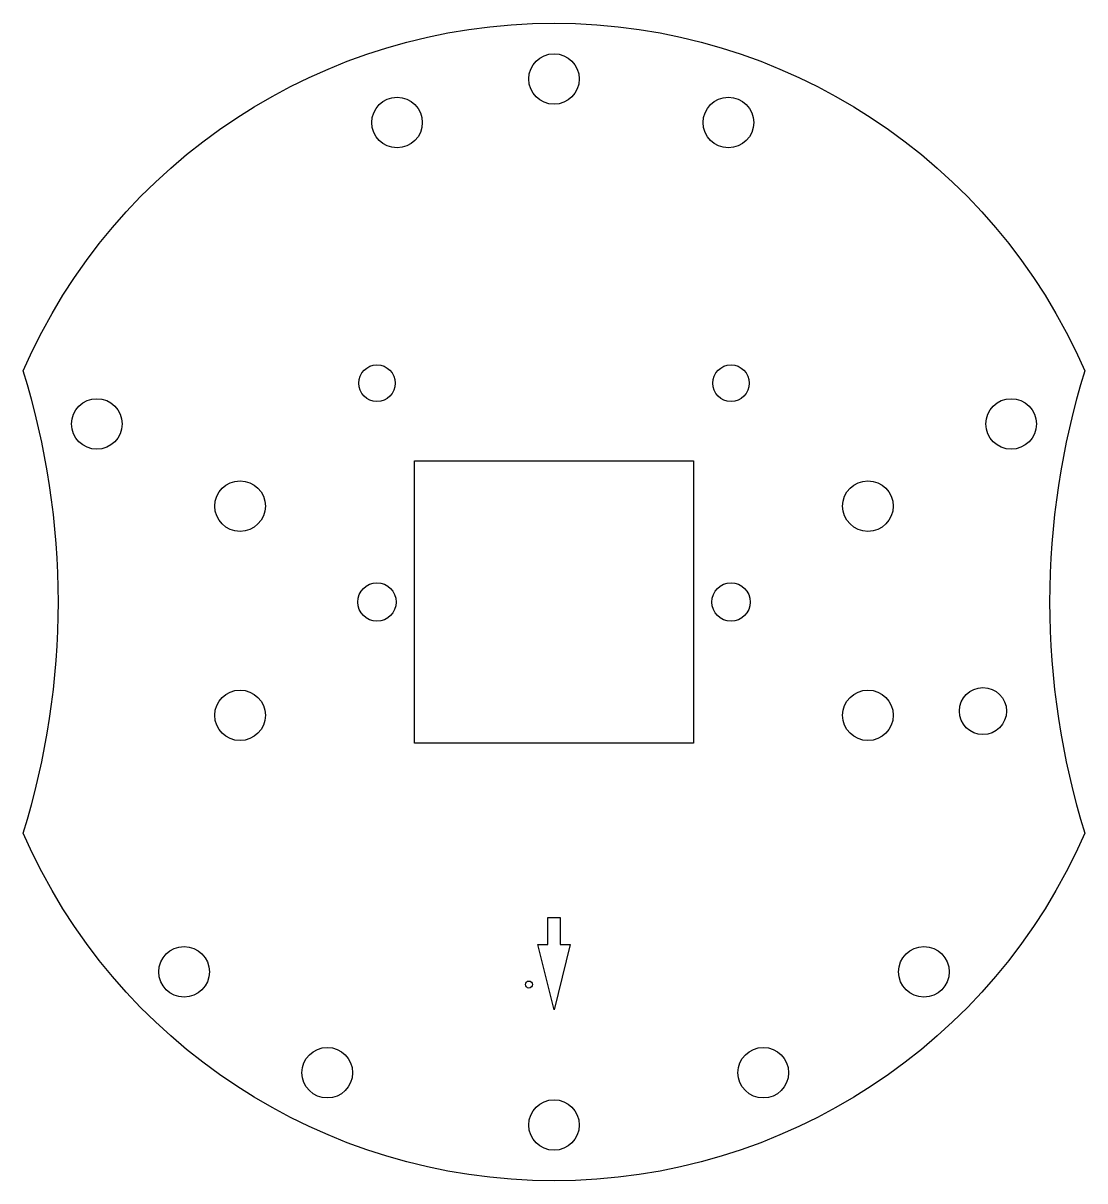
# Model space of a CAD drawing. Header units: millimetres. Extents: x -30.4 to 30.4, y -33.7 to 32.7.
import ezdxf

# ---------------------------------------------------------------- set-up
doc = ezdxf.new("R2010")
doc.units = ezdxf.units.MM
doc.layers.add('CUTOUTS', color=1, linetype='CONTINUOUS')
doc.layers.add('PERIMETER', color=5, linetype='CONTINUOUS')

msp = doc.modelspace()

# ---------------------------------------------------------------- linework, layer by layer
at = {"layer": 'CUTOUTS'}
for points in [[(-8, 7.6), (8, 7.6), (8, -8.6), (-8, -8.6)], [(-0.936, -20.152), (-0.35, -20.152), (-0.35, -18.6), (0.35, -18.6), (0.35, -20.152), (0.936, -20.152), (0, -23.896)]]:
    msp.add_lwpolyline(points, close=True, dxfattribs=at)
for centre, radius in [((0, 29.498), 1.45), ((-9, 27), 1.45), ((10, 27), 1.45), ((-10.15, 12.05), 1.05), ((10.15, 12.05), 1.05), ((-26.212, 9.712), 1.45), ((26.212, 9.712), 1.45), ((-18, 5), 1.45), ((18, 5), 1.45), ((-10.15, -0.5), 1.1), ((10.15, -0.5), 1.1), ((-18, -7), 1.45), ((18, -7), 1.45), ((24.595, -6.756), 1.35), ((-21.212, -21.712), 1.45), ((21.212, -21.712), 1.45), ((-1.438, -22.44), 0.2), ((-13, -27.498), 1.45), ((12, -27.498), 1.45), ((0, -30.498), 1.45)]:
    msp.add_circle(centre, radius, dxfattribs=at)
at = {"layer": 'PERIMETER'}
msp.add_lwpolyline([(30.437, 12.759, 0.152154), (30.437, -13.759, -0.655145), (-30.437, -13.759, 0.152154), (-30.437, 12.759, -0.655145)], format="xyb", close=True, dxfattribs=at)

doc.saveas('drawing.dxf')
